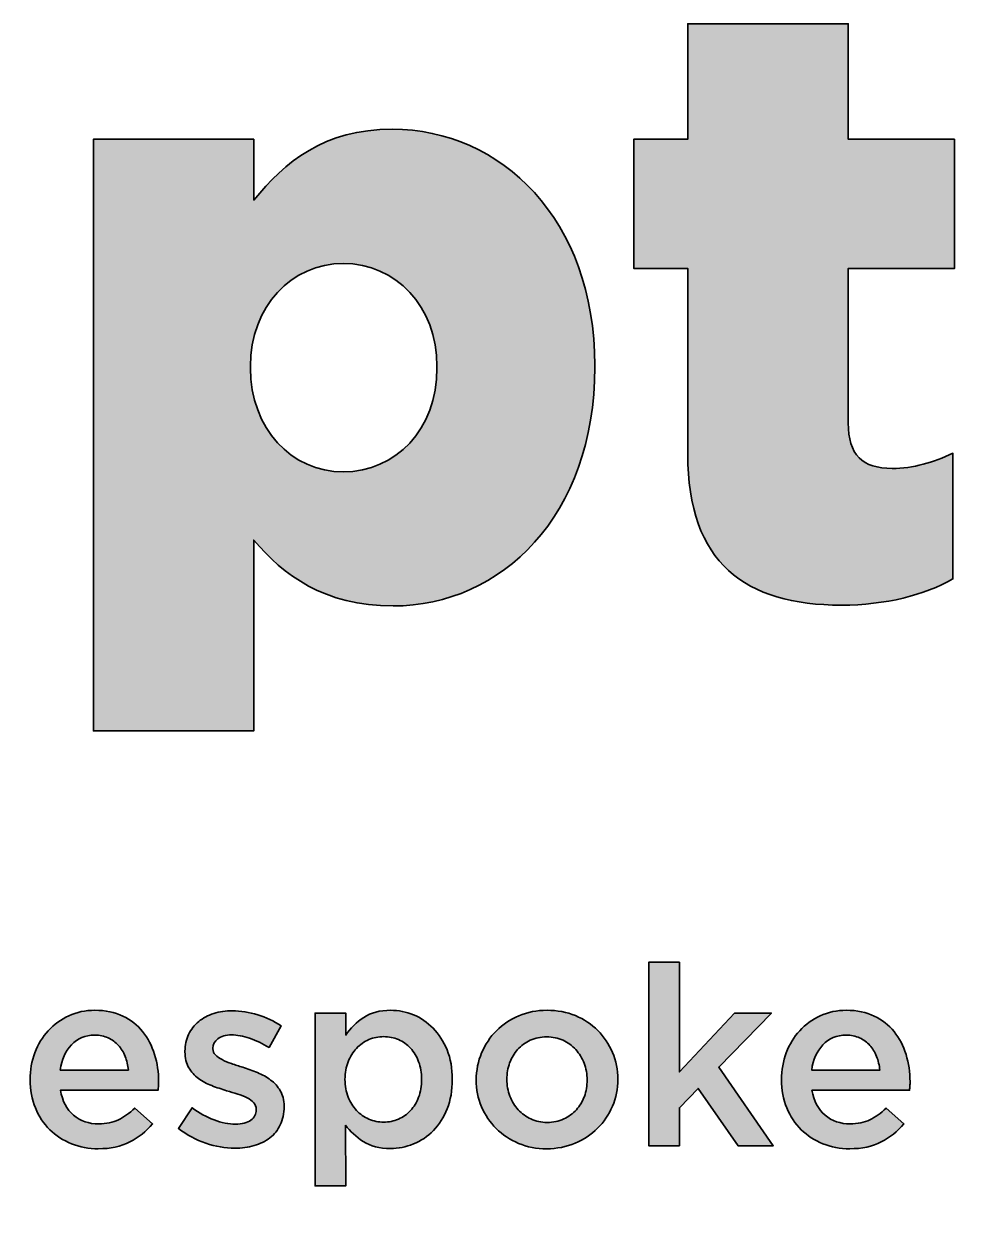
# Model space of a CAD drawing. Header units: millimetres. Extents: x 0 to 305, y -305 to 0.
# Drawn here: x 178.91 to 197.52, y -54.61 to -31.32 of the extents above; entities that cross this region are included whole.
import ezdxf

# ---------------------------------------------------------------- set-up
doc = ezdxf.new("R2010")
doc.units = ezdxf.units.MM
doc.header["$MEASUREMENT"] = 0
doc.layers.add('Layer 1', color=7, linetype='Continuous')

# ---------------------------------------------------------------- blocks, each defined once
blk = doc.blocks.new('block 2')
at = {"layer": 'Layer 1', "true_color": 0xffffff}
h = blk.add_hatch(color=7, dxfattribs=at)
h.dxf.hatch_style = 2
edge = h.paths.add_edge_path()
edge.add_spline(control_points=[(191.949, -31.322), (191.949, -31.322), (191.949, -33.593), (191.949, -33.593), (191.949, -33.593), (190.888, -33.593), (190.888, -33.593), (190.888, -33.593), (190.888, -36.13), (190.888, -36.13), (190.888, -36.13), (191.949, -36.13), (191.949, -36.13), (191.949, -36.13), (191.949, -39.777), (191.949, -39.777), (191.949, -41.916), (193.076, -42.745), (194.966, -42.745), (195.845, -42.745), (196.591, -42.546), (197.155, -42.231), (197.155, -42.231), (197.155, -39.761), (197.155, -39.761), (196.773, -39.943), (196.375, -40.059), (195.961, -40.059), (195.381, -40.059), (195.099, -39.794), (195.099, -39.164), (195.099, -39.164), (195.099, -36.13), (195.099, -36.13), (195.099, -36.13), (197.188, -36.13), (197.188, -36.13), (197.188, -36.13), (197.188, -33.593), (197.188, -33.593), (197.188, -33.593), (195.099, -33.593), (195.099, -33.593), (195.099, -33.593), (195.099, -31.322), (195.099, -31.322), (195.099, -31.322), (191.949, -31.322), (191.949, -31.322)], knot_values=[0, 0, 0, 0, 1, 1, 1, 2, 2, 2, 3, 3, 3, 4, 4, 4, 5, 5, 5, 6, 6, 6, 7, 7, 7, 8, 8, 8, 9, 9, 9, 10, 10, 10, 11, 11, 11, 12, 12, 12, 13, 13, 13, 14, 14, 14, 15, 15, 15, 16, 16, 16, 16], degree=3, periodic=1)
h = blk.add_hatch(color=7, dxfattribs=at)
h.dxf.hatch_style = 2
edge = h.paths.add_edge_path()
edge.add_spline(control_points=[(180.276, -33.593), (180.276, -33.593), (180.276, -45.215), (180.276, -45.215), (180.276, -45.215), (183.426, -45.215), (183.426, -45.215), (183.426, -45.215), (183.426, -41.468), (183.426, -41.468), (184.006, -42.148), (184.802, -42.761), (186.162, -42.761), (188.284, -42.761), (190.124, -40.988), (190.124, -38.07), (190.124, -38.07), (190.124, -38.036), (190.124, -38.036), (190.124, -35.168), (188.284, -33.394), (186.145, -33.394), (184.802, -33.394), (184.039, -34.041), (183.426, -34.787), (183.426, -34.787), (183.426, -33.593), (183.426, -33.593), (183.426, -33.593), (180.276, -33.593), (180.276, -33.593)], knot_values=[0, 0, 0, 0, 1, 1, 1, 2, 2, 2, 3, 3, 3, 4, 4, 4, 5, 5, 5, 6, 6, 6, 7, 7, 7, 8, 8, 8, 9, 9, 9, 10, 10, 10, 10], degree=3, periodic=1)
edge = h.paths.add_edge_path()
edge.add_spline(control_points=[(185.184, -36.03), (186.211, -36.03), (187.024, -36.876), (187.024, -38.053), (187.024, -38.053), (187.024, -38.086), (187.024, -38.086), (187.024, -39.296), (186.211, -40.126), (185.184, -40.126), (184.172, -40.126), (183.36, -39.28), (183.36, -38.086), (183.36, -38.086), (183.36, -38.053), (183.36, -38.053), (183.36, -36.876), (184.172, -36.03), (185.184, -36.03)], knot_values=[0, 0, 0, 0, 1, 1, 1, 2, 2, 2, 3, 3, 3, 4, 4, 4, 5, 5, 5, 6, 6, 6, 6], degree=3, periodic=1)
h = blk.add_hatch(color=7, dxfattribs=at)
h.dxf.hatch_style = 2
h.paths.add_polyline_path([(192.936, -53.366), (193.627, -53.366), (192.556, -51.82), (193.593, -50.758), (192.867, -50.758), (191.785, -51.914), (191.785, -49.76), (191.183, -49.76), (191.183, -53.366), (191.785, -53.366), (191.785, -52.62), (192.151, -52.24)])
h = blk.add_hatch(color=7, dxfattribs=at)
h.dxf.hatch_style = 2
edge = h.paths.add_edge_path()
edge.add_spline(control_points=[(181.243, -51.123), (181.139, -50.995), (181.009, -50.893), (180.853, -50.817), (180.697, -50.742), (180.515, -50.704), (180.307, -50.704), (180.12, -50.704), (179.948, -50.74), (179.794, -50.812), (179.639, -50.885), (179.505, -50.983), (179.391, -51.106), (179.277, -51.23), (179.189, -51.374), (179.127, -51.538), (179.064, -51.703), (179.033, -51.879), (179.033, -52.067), (179.033, -52.271), (179.067, -52.456), (179.137, -52.622), (179.206, -52.789), (179.3, -52.931), (179.421, -53.05), (179.541, -53.168), (179.682, -53.26), (179.845, -53.326), (180.008, -53.392), (180.184, -53.425), (180.371, -53.425), (180.612, -53.425), (180.818, -53.381), (180.991, -53.292), (181.164, -53.203), (181.313, -53.084), (181.438, -52.936), (181.438, -52.936), (181.088, -52.625), (181.088, -52.625), (180.982, -52.727), (180.875, -52.804), (180.767, -52.857), (180.658, -52.91), (180.53, -52.936), (180.381, -52.936), (180.187, -52.936), (180.022, -52.879), (179.887, -52.766), (179.752, -52.652), (179.667, -52.488), (179.63, -52.274), (179.63, -52.274), (181.547, -52.274), (181.547, -52.274), (181.55, -52.245), (181.552, -52.217), (181.554, -52.19), (181.556, -52.164), (181.557, -52.138), (181.557, -52.111), (181.557, -51.924), (181.53, -51.744), (181.478, -51.573), (181.425, -51.402), (181.347, -51.252), (181.243, -51.123)], knot_values=[0, 0, 0, 0, 1, 1, 1, 2, 2, 2, 3, 3, 3, 4, 4, 4, 5, 5, 5, 6, 6, 6, 7, 7, 7, 8, 8, 8, 9, 9, 9, 10, 10, 10, 11, 11, 11, 12, 12, 12, 13, 13, 13, 14, 14, 14, 15, 15, 15, 16, 16, 16, 17, 17, 17, 18, 18, 18, 19, 19, 19, 20, 20, 20, 21, 21, 21, 22, 22, 22, 22], degree=3, periodic=1)
edge = h.paths.add_edge_path()
edge.add_spline(control_points=[(179.626, -51.879), (179.652, -51.675), (179.725, -51.51), (179.845, -51.383), (179.966, -51.256), (180.118, -51.193), (180.302, -51.193), (180.401, -51.193), (180.489, -51.211), (180.566, -51.247), (180.644, -51.283), (180.71, -51.332), (180.767, -51.393), (180.822, -51.454), (180.867, -51.526), (180.9, -51.61), (180.933, -51.694), (180.954, -51.784), (180.964, -51.879), (180.964, -51.879), (179.626, -51.879), (179.626, -51.879)], knot_values=[0, 0, 0, 0, 1, 1, 1, 2, 2, 2, 3, 3, 3, 4, 4, 4, 5, 5, 5, 6, 6, 6, 7, 7, 7, 7], degree=3, periodic=1)
h = blk.add_hatch(color=7, dxfattribs=at)
h.dxf.hatch_style = 2
edge = h.paths.add_edge_path()
edge.add_spline(control_points=[(183.757, -52.074), (183.68, -52.017), (183.593, -51.968), (183.498, -51.928), (183.402, -51.889), (183.307, -51.854), (183.211, -51.825), (183.135, -51.802), (183.062, -51.778), (182.991, -51.753), (182.921, -51.728), (182.858, -51.702), (182.804, -51.674), (182.75, -51.646), (182.706, -51.615), (182.673, -51.58), (182.64, -51.546), (182.623, -51.506), (182.623, -51.459), (182.623, -51.459), (182.623, -51.449), (182.623, -51.449), (182.623, -51.374), (182.656, -51.311), (182.72, -51.262), (182.784, -51.212), (182.874, -51.188), (182.989, -51.188), (183.098, -51.188), (183.216, -51.21), (183.345, -51.254), (183.473, -51.299), (183.6, -51.359), (183.725, -51.435), (183.725, -51.435), (183.962, -51.01), (183.962, -51.01), (183.824, -50.918), (183.67, -50.845), (183.503, -50.793), (183.335, -50.74), (183.168, -50.714), (183.004, -50.714), (182.875, -50.714), (182.754, -50.732), (182.641, -50.768), (182.527, -50.804), (182.428, -50.857), (182.344, -50.926), (182.26, -50.995), (182.195, -51.079), (182.147, -51.178), (182.099, -51.277), (182.075, -51.387), (182.075, -51.509), (182.075, -51.509), (182.075, -51.519), (182.075, -51.519), (182.075, -51.644), (182.1, -51.748), (182.149, -51.832), (182.199, -51.916), (182.262, -51.987), (182.34, -52.045), (182.417, -52.102), (182.504, -52.149), (182.601, -52.185), (182.698, -52.222), (182.795, -52.255), (182.89, -52.284), (182.966, -52.307), (183.039, -52.329), (183.11, -52.351), (183.181, -52.372), (183.243, -52.397), (183.298, -52.425), (183.352, -52.453), (183.395, -52.485), (183.426, -52.521), (183.457, -52.558), (183.473, -52.6), (183.473, -52.65), (183.473, -52.65), (183.473, -52.659), (183.473, -52.659), (183.473, -52.745), (183.438, -52.813), (183.367, -52.864), (183.296, -52.915), (183.196, -52.941), (183.068, -52.941), (182.933, -52.941), (182.792, -52.914), (182.646, -52.859), (182.499, -52.805), (182.355, -52.725), (182.214, -52.62), (182.214, -52.62), (181.947, -53.025), (181.947, -53.025), (182.112, -53.153), (182.29, -53.25), (182.483, -53.316), (182.675, -53.382), (182.866, -53.415), (183.053, -53.415), (183.188, -53.415), (183.315, -53.398), (183.433, -53.363), (183.552, -53.329), (183.655, -53.278), (183.742, -53.21), (183.829, -53.143), (183.898, -53.058), (183.947, -52.956), (183.997, -52.854), (184.021, -52.734), (184.021, -52.595), (184.021, -52.595), (184.021, -52.585), (184.021, -52.585), (184.021, -52.467), (183.997, -52.366), (183.947, -52.284), (183.898, -52.202), (183.834, -52.132), (183.757, -52.074)], knot_values=[0, 0, 0, 0, 1, 1, 1, 2, 2, 2, 3, 3, 3, 4, 4, 4, 5, 5, 5, 6, 6, 6, 7, 7, 7, 8, 8, 8, 9, 9, 9, 10, 10, 10, 11, 11, 11, 12, 12, 12, 13, 13, 13, 14, 14, 14, 15, 15, 15, 16, 16, 16, 17, 17, 17, 18, 18, 18, 19, 19, 19, 20, 20, 20, 21, 21, 21, 22, 22, 22, 23, 23, 23, 24, 24, 24, 25, 25, 25, 26, 26, 26, 27, 27, 27, 28, 28, 28, 29, 29, 29, 30, 30, 30, 31, 31, 31, 32, 32, 32, 33, 33, 33, 34, 34, 34, 35, 35, 35, 36, 36, 36, 37, 37, 37, 38, 38, 38, 39, 39, 39, 40, 40, 40, 41, 41, 41, 42, 42, 42, 42], degree=3, periodic=1)
h = blk.add_hatch(color=7, dxfattribs=at)
h.dxf.hatch_style = 2
edge = h.paths.add_edge_path()
edge.add_spline(control_points=[(186.562, -53.331), (186.709, -53.272), (186.839, -53.184), (186.953, -53.067), (187.066, -52.95), (187.157, -52.808), (187.224, -52.64), (187.292, -52.472), (187.325, -52.279), (187.325, -52.062), (187.325, -51.845), (187.291, -51.652), (187.222, -51.484), (187.153, -51.316), (187.062, -51.174), (186.948, -51.057), (186.835, -50.94), (186.706, -50.852), (186.562, -50.793), (186.417, -50.733), (186.268, -50.704), (186.113, -50.704), (185.903, -50.704), (185.727, -50.751), (185.586, -50.844), (185.445, -50.938), (185.327, -51.054), (185.231, -51.193), (185.231, -51.193), (185.231, -50.758), (185.231, -50.758), (185.231, -50.758), (184.629, -50.758), (184.629, -50.758), (184.629, -50.758), (184.629, -54.156), (184.629, -54.156), (184.629, -54.156), (185.231, -54.156), (185.231, -54.156), (185.231, -54.156), (185.226, -52.961), (185.226, -52.961), (185.319, -53.083), (185.435, -53.19), (185.577, -53.282), (185.719, -53.374), (185.896, -53.42), (186.11, -53.42), (186.265, -53.42), (186.416, -53.39), (186.562, -53.331)], knot_values=[0, 0, 0, 0, 1, 1, 1, 2, 2, 2, 3, 3, 3, 4, 4, 4, 5, 5, 5, 6, 6, 6, 7, 7, 7, 8, 8, 8, 9, 9, 9, 10, 10, 10, 11, 11, 11, 12, 12, 12, 13, 13, 13, 14, 14, 14, 15, 15, 15, 16, 16, 16, 17, 17, 17, 17], degree=3, periodic=1)
edge = h.paths.add_edge_path()
edge.add_spline(control_points=[(185.685, -52.842), (185.593, -52.803), (185.513, -52.746), (185.444, -52.672), (185.374, -52.598), (185.319, -52.51), (185.278, -52.408), (185.237, -52.306), (185.217, -52.19), (185.217, -52.062), (185.217, -51.933), (185.237, -51.818), (185.278, -51.716), (185.319, -51.614), (185.374, -51.526), (185.444, -51.452), (185.513, -51.378), (185.593, -51.321), (185.685, -51.281), (185.778, -51.242), (185.875, -51.222), (185.977, -51.222), (186.079, -51.222), (186.175, -51.242), (186.266, -51.281), (186.357, -51.321), (186.435, -51.377), (186.503, -51.449), (186.571, -51.522), (186.624, -51.61), (186.664, -51.714), (186.703, -51.817), (186.723, -51.933), (186.723, -52.062), (186.723, -52.19), (186.703, -52.306), (186.664, -52.41), (186.624, -52.514), (186.571, -52.602), (186.503, -52.674), (186.435, -52.747), (186.357, -52.803), (186.266, -52.842), (186.175, -52.882), (186.079, -52.902), (185.977, -52.902), (185.875, -52.902), (185.778, -52.882), (185.685, -52.842)], knot_values=[0, 0, 0, 0, 1, 1, 1, 2, 2, 2, 3, 3, 3, 4, 4, 4, 5, 5, 5, 6, 6, 6, 7, 7, 7, 8, 8, 8, 9, 9, 9, 10, 10, 10, 11, 11, 11, 12, 12, 12, 13, 13, 13, 14, 14, 14, 15, 15, 15, 16, 16, 16, 16], degree=3, periodic=1)
h = blk.add_hatch(color=7, dxfattribs=at)
h.dxf.hatch_style = 2
edge = h.paths.add_edge_path()
edge.add_spline(control_points=[(189.736, -53.316), (189.907, -53.244), (190.054, -53.146), (190.178, -53.022), (190.301, -52.899), (190.398, -52.755), (190.469, -52.59), (190.54, -52.426), (190.575, -52.25), (190.575, -52.062), (190.575, -51.874), (190.541, -51.698), (190.471, -51.533), (190.402, -51.369), (190.306, -51.225), (190.182, -51.101), (190.059, -50.978), (189.912, -50.881), (189.743, -50.81), (189.573, -50.739), (189.388, -50.704), (189.187, -50.704), (188.986, -50.704), (188.801, -50.74), (188.632, -50.812), (188.462, -50.885), (188.315, -50.983), (188.192, -51.106), (188.068, -51.23), (187.971, -51.375), (187.901, -51.541), (187.83, -51.707), (187.795, -51.884), (187.795, -52.072), (187.795, -52.259), (187.829, -52.435), (187.898, -52.598), (187.968, -52.761), (188.064, -52.904), (188.187, -53.027), (188.311, -53.151), (188.457, -53.248), (188.627, -53.319), (188.796, -53.39), (188.98, -53.425), (189.177, -53.425), (189.378, -53.425), (189.564, -53.389), (189.736, -53.316)], knot_values=[0, 0, 0, 0, 1, 1, 1, 2, 2, 2, 3, 3, 3, 4, 4, 4, 5, 5, 5, 6, 6, 6, 7, 7, 7, 8, 8, 8, 9, 9, 9, 10, 10, 10, 11, 11, 11, 12, 12, 12, 13, 13, 13, 14, 14, 14, 15, 15, 15, 16, 16, 16, 16], degree=3, periodic=1)
edge = h.paths.add_edge_path()
edge.add_spline(control_points=[(188.62, -52.659), (188.55, -52.584), (188.495, -52.494), (188.456, -52.39), (188.417, -52.287), (188.397, -52.177), (188.397, -52.062), (188.397, -51.947), (188.415, -51.839), (188.451, -51.738), (188.487, -51.638), (188.539, -51.55), (188.608, -51.474), (188.677, -51.398), (188.759, -51.338), (188.856, -51.294), (188.952, -51.249), (189.06, -51.227), (189.177, -51.227), (189.295, -51.227), (189.402, -51.249), (189.499, -51.294), (189.595, -51.338), (189.679, -51.399), (189.749, -51.477), (189.82, -51.554), (189.874, -51.644), (189.914, -51.746), (189.953, -51.848), (189.973, -51.957), (189.973, -52.072), (189.973, -52.187), (189.955, -52.295), (189.918, -52.395), (189.883, -52.496), (189.83, -52.584), (189.761, -52.659), (189.693, -52.735), (189.61, -52.795), (189.514, -52.84), (189.417, -52.884), (189.308, -52.907), (189.187, -52.907), (189.073, -52.907), (188.967, -52.884), (188.87, -52.84), (188.774, -52.795), (188.691, -52.735), (188.62, -52.659)], knot_values=[0, 0, 0, 0, 1, 1, 1, 2, 2, 2, 3, 3, 3, 4, 4, 4, 5, 5, 5, 6, 6, 6, 7, 7, 7, 8, 8, 8, 9, 9, 9, 10, 10, 10, 11, 11, 11, 12, 12, 12, 13, 13, 13, 14, 14, 14, 15, 15, 15, 16, 16, 16, 16], degree=3, periodic=1)
h = blk.add_hatch(color=7, dxfattribs=at)
h.dxf.hatch_style = 2
edge = h.paths.add_edge_path()
edge.add_spline(control_points=[(196.195, -52.936), (196.195, -52.936), (195.845, -52.625), (195.845, -52.625), (195.74, -52.727), (195.633, -52.804), (195.524, -52.857), (195.415, -52.91), (195.287, -52.936), (195.139, -52.936), (194.944, -52.936), (194.78, -52.879), (194.645, -52.766), (194.51, -52.652), (194.424, -52.488), (194.388, -52.274), (194.388, -52.274), (196.304, -52.274), (196.304, -52.274), (196.307, -52.245), (196.31, -52.217), (196.312, -52.19), (196.313, -52.164), (196.314, -52.138), (196.314, -52.111), (196.314, -51.924), (196.288, -51.744), (196.235, -51.573), (196.182, -51.402), (196.104, -51.252), (196, -51.123), (195.897, -50.995), (195.767, -50.893), (195.61, -50.817), (195.454, -50.742), (195.272, -50.704), (195.064, -50.704), (194.877, -50.704), (194.706, -50.74), (194.551, -50.812), (194.396, -50.885), (194.262, -50.983), (194.148, -51.106), (194.035, -51.23), (193.947, -51.374), (193.884, -51.538), (193.822, -51.703), (193.79, -51.879), (193.79, -52.067), (193.79, -52.271), (193.825, -52.456), (193.894, -52.622), (193.963, -52.789), (194.058, -52.931), (194.178, -53.05), (194.298, -53.168), (194.44, -53.26), (194.603, -53.326), (194.766, -53.392), (194.941, -53.425), (195.129, -53.425), (195.369, -53.425), (195.576, -53.381), (195.749, -53.292), (195.922, -53.203), (196.07, -53.084), (196.195, -52.936)], knot_values=[0, 0, 0, 0, 1, 1, 1, 2, 2, 2, 3, 3, 3, 4, 4, 4, 5, 5, 5, 6, 6, 6, 7, 7, 7, 8, 8, 8, 9, 9, 9, 10, 10, 10, 11, 11, 11, 12, 12, 12, 13, 13, 13, 14, 14, 14, 15, 15, 15, 16, 16, 16, 17, 17, 17, 18, 18, 18, 19, 19, 19, 20, 20, 20, 21, 21, 21, 22, 22, 22, 22], degree=3, periodic=1)
edge = h.paths.add_edge_path()
edge.add_spline(control_points=[(194.603, -51.383), (194.723, -51.256), (194.875, -51.193), (195.06, -51.193), (195.158, -51.193), (195.246, -51.211), (195.324, -51.247), (195.401, -51.283), (195.468, -51.332), (195.524, -51.393), (195.58, -51.454), (195.624, -51.526), (195.657, -51.61), (195.69, -51.694), (195.711, -51.784), (195.721, -51.879), (195.721, -51.879), (194.383, -51.879), (194.383, -51.879), (194.409, -51.675), (194.483, -51.51), (194.603, -51.383)], knot_values=[0, 0, 0, 0, 1, 1, 1, 2, 2, 2, 3, 3, 3, 4, 4, 4, 5, 5, 5, 6, 6, 6, 7, 7, 7, 7], degree=3, periodic=1)
at = {"layer": 'Layer 1', "color": 179, "lineweight": 35, "true_color": 0x231f20}
blk.add_lwpolyline([(191.785, -53.366), (191.183, -53.366), (191.183, -49.76), (191.785, -49.76), (191.785, -51.914), (192.867, -50.758), (193.593, -50.758), (192.556, -51.82), (193.627, -53.366), (192.936, -53.366), (192.151, -52.24), (191.785, -52.62), (191.785, -53.366)], dxfattribs=at)
at = {"layer": 'Layer 1', "lineweight": 0}
blk.add_lwpolyline([(192.936, -53.366), (193.627, -53.366), (192.556, -51.82), (193.593, -50.758), (192.867, -50.758), (191.785, -51.914), (191.785, -49.76), (191.183, -49.76), (191.183, -53.366), (191.785, -53.366), (191.785, -52.62), (192.151, -52.24), (192.936, -53.366)], dxfattribs=at)
at = {"layer": 'Layer 1', "color": 179, "lineweight": 35, "true_color": 0x231f20}
for points, knots in [([(197.188, -33.593), (197.188, -33.593), (197.188, -36.13), (197.188, -36.13), (197.188, -36.13), (195.099, -36.13), (195.099, -36.13), (195.099, -36.13), (195.099, -39.164), (195.099, -39.164), (195.099, -39.794), (195.381, -40.059), (195.961, -40.059), (196.375, -40.059), (196.773, -39.943), (197.155, -39.761), (197.155, -39.761), (197.155, -42.231), (197.155, -42.231), (196.591, -42.546), (195.845, -42.745), (194.966, -42.745), (193.076, -42.745), (191.949, -41.916), (191.949, -39.777), (191.949, -39.777), (191.949, -36.13), (191.949, -36.13), (191.949, -36.13), (190.888, -36.13), (190.888, -36.13), (190.888, -36.13), (190.888, -33.593), (190.888, -33.593), (190.888, -33.593), (191.949, -33.593), (191.949, -33.593), (191.949, -33.593), (191.949, -31.322), (191.949, -31.322), (191.949, -31.322), (195.099, -31.322), (195.099, -31.322), (195.099, -31.322), (195.099, -33.593), (195.099, -33.593), (195.099, -33.593), (197.188, -33.593), (197.188, -33.593)], [0, 0, 0, 0, 1, 1, 1, 2, 2, 2, 3, 3, 3, 4, 4, 4, 5, 5, 5, 6, 6, 6, 7, 7, 7, 8, 8, 8, 9, 9, 9, 10, 10, 10, 11, 11, 11, 12, 12, 12, 13, 13, 13, 14, 14, 14, 15, 15, 15, 16, 16, 16, 16]), ([(186.145, -33.394), (188.284, -33.394), (190.124, -35.168), (190.124, -38.036), (190.124, -38.036), (190.124, -38.07), (190.124, -38.07), (190.124, -40.988), (188.284, -42.761), (186.162, -42.761), (184.802, -42.761), (184.006, -42.148), (183.426, -41.468), (183.426, -41.468), (183.426, -45.215), (183.426, -45.215), (183.426, -45.215), (180.276, -45.215), (180.276, -45.215), (180.276, -45.215), (180.276, -33.593), (180.276, -33.593), (180.276, -33.593), (183.426, -33.593), (183.426, -33.593), (183.426, -33.593), (183.426, -34.787), (183.426, -34.787), (184.039, -34.041), (184.802, -33.394), (186.145, -33.394)], [0, 0, 0, 0, 1, 1, 1, 2, 2, 2, 3, 3, 3, 4, 4, 4, 5, 5, 5, 6, 6, 6, 7, 7, 7, 8, 8, 8, 9, 9, 9, 10, 10, 10, 10]), ([(183.36, -38.086), (183.36, -39.28), (184.172, -40.126), (185.184, -40.126), (186.211, -40.126), (187.024, -39.296), (187.024, -38.086), (187.024, -38.086), (187.024, -38.053), (187.024, -38.053), (187.024, -36.876), (186.211, -36.03), (185.184, -36.03), (184.172, -36.03), (183.36, -36.876), (183.36, -38.053), (183.36, -38.053), (183.36, -38.086), (183.36, -38.086)], [0, 0, 0, 0, 1, 1, 1, 2, 2, 2, 3, 3, 3, 4, 4, 4, 5, 5, 5, 6, 6, 6, 6]), ([(52.4, -36.336), (52.546, -36.336), (52.692, -36.334), (52.838, -36.334), (147.486, -36.334), (217.595, -108.724), (217.595, -199.1), (217.595, -199.1), (217.595, -199.999), (217.595, -199.999), (217.595, -200), (217.595, -200), (217.595, -200)], [0, 0, 0, 0, 1, 1, 1, 2, 2, 2, 3, 3, 3, 4, 4, 4, 4]), ([(181.554, -52.19), (181.552, -52.217), (181.55, -52.245), (181.547, -52.274), (181.547, -52.274), (179.63, -52.274), (179.63, -52.274), (179.667, -52.488), (179.752, -52.652), (179.887, -52.766), (180.022, -52.879), (180.187, -52.936), (180.381, -52.936), (180.53, -52.936), (180.658, -52.91), (180.767, -52.857), (180.875, -52.804), (180.982, -52.727), (181.088, -52.625), (181.088, -52.625), (181.438, -52.936), (181.438, -52.936), (181.313, -53.084), (181.164, -53.203), (180.991, -53.292), (180.818, -53.381), (180.612, -53.425), (180.371, -53.425), (180.184, -53.425), (180.008, -53.392), (179.845, -53.326), (179.682, -53.26), (179.541, -53.168), (179.421, -53.05), (179.3, -52.931), (179.206, -52.789), (179.137, -52.622), (179.067, -52.456), (179.033, -52.271), (179.033, -52.067), (179.033, -51.879), (179.064, -51.703), (179.127, -51.538), (179.189, -51.374), (179.277, -51.23), (179.391, -51.106), (179.505, -50.983), (179.639, -50.885), (179.794, -50.812), (179.948, -50.74), (180.12, -50.704), (180.307, -50.704), (180.515, -50.704), (180.697, -50.742), (180.853, -50.817), (181.009, -50.893), (181.139, -50.995), (181.243, -51.123), (181.347, -51.252), (181.425, -51.402), (181.478, -51.573), (181.53, -51.744), (181.557, -51.924), (181.557, -52.111), (181.557, -52.138), (181.556, -52.164), (181.554, -52.19)], [0, 0, 0, 0, 1, 1, 1, 2, 2, 2, 3, 3, 3, 4, 4, 4, 5, 5, 5, 6, 6, 6, 7, 7, 7, 8, 8, 8, 9, 9, 9, 10, 10, 10, 11, 11, 11, 12, 12, 12, 13, 13, 13, 14, 14, 14, 15, 15, 15, 16, 16, 16, 17, 17, 17, 18, 18, 18, 19, 19, 19, 20, 20, 20, 21, 21, 21, 22, 22, 22, 22]), ([(184.021, -52.595), (184.021, -52.734), (183.997, -52.854), (183.947, -52.956), (183.898, -53.058), (183.829, -53.143), (183.742, -53.21), (183.655, -53.278), (183.552, -53.329), (183.433, -53.363), (183.315, -53.398), (183.188, -53.415), (183.053, -53.415), (182.866, -53.415), (182.675, -53.382), (182.483, -53.316), (182.29, -53.25), (182.112, -53.153), (181.947, -53.025), (181.947, -53.025), (182.214, -52.62), (182.214, -52.62), (182.355, -52.725), (182.499, -52.805), (182.646, -52.859), (182.792, -52.914), (182.933, -52.941), (183.068, -52.941), (183.196, -52.941), (183.296, -52.915), (183.367, -52.864), (183.438, -52.813), (183.473, -52.745), (183.473, -52.659), (183.473, -52.659), (183.473, -52.65), (183.473, -52.65), (183.473, -52.6), (183.457, -52.558), (183.426, -52.521), (183.395, -52.485), (183.352, -52.453), (183.298, -52.425), (183.243, -52.397), (183.181, -52.372), (183.11, -52.351), (183.039, -52.329), (182.966, -52.307), (182.89, -52.284), (182.795, -52.255), (182.698, -52.222), (182.601, -52.185), (182.504, -52.149), (182.417, -52.102), (182.34, -52.045), (182.262, -51.987), (182.199, -51.916), (182.149, -51.832), (182.1, -51.748), (182.075, -51.644), (182.075, -51.519), (182.075, -51.519), (182.075, -51.509), (182.075, -51.509), (182.075, -51.387), (182.099, -51.277), (182.147, -51.178), (182.195, -51.079), (182.26, -50.995), (182.344, -50.926), (182.428, -50.857), (182.527, -50.804), (182.641, -50.768), (182.754, -50.732), (182.875, -50.714), (183.004, -50.714), (183.168, -50.714), (183.335, -50.74), (183.503, -50.793), (183.67, -50.845), (183.824, -50.918), (183.962, -51.01), (183.962, -51.01), (183.725, -51.435), (183.725, -51.435), (183.6, -51.359), (183.473, -51.299), (183.345, -51.254), (183.216, -51.21), (183.098, -51.188), (182.989, -51.188), (182.874, -51.188), (182.784, -51.212), (182.72, -51.262), (182.656, -51.311), (182.623, -51.374), (182.623, -51.449), (182.623, -51.449), (182.623, -51.459), (182.623, -51.459), (182.623, -51.506), (182.64, -51.546), (182.673, -51.58), (182.706, -51.615), (182.75, -51.646), (182.804, -51.674), (182.858, -51.702), (182.921, -51.728), (182.991, -51.753), (183.062, -51.778), (183.135, -51.802), (183.211, -51.825), (183.307, -51.854), (183.402, -51.889), (183.498, -51.928), (183.593, -51.968), (183.68, -52.017), (183.757, -52.074), (183.834, -52.132), (183.898, -52.202), (183.947, -52.284), (183.997, -52.366), (184.021, -52.467), (184.021, -52.585), (184.021, -52.585), (184.021, -52.595), (184.021, -52.595)], [0, 0, 0, 0, 1, 1, 1, 2, 2, 2, 3, 3, 3, 4, 4, 4, 5, 5, 5, 6, 6, 6, 7, 7, 7, 8, 8, 8, 9, 9, 9, 10, 10, 10, 11, 11, 11, 12, 12, 12, 13, 13, 13, 14, 14, 14, 15, 15, 15, 16, 16, 16, 17, 17, 17, 18, 18, 18, 19, 19, 19, 20, 20, 20, 21, 21, 21, 22, 22, 22, 23, 23, 23, 24, 24, 24, 25, 25, 25, 26, 26, 26, 27, 27, 27, 28, 28, 28, 29, 29, 29, 30, 30, 30, 31, 31, 31, 32, 32, 32, 33, 33, 33, 34, 34, 34, 35, 35, 35, 36, 36, 36, 37, 37, 37, 38, 38, 38, 39, 39, 39, 40, 40, 40, 41, 41, 41, 42, 42, 42, 42]), ([(185.226, -52.961), (185.226, -52.961), (185.231, -54.156), (185.231, -54.156), (185.231, -54.156), (184.629, -54.156), (184.629, -54.156), (184.629, -54.156), (184.629, -50.758), (184.629, -50.758), (184.629, -50.758), (185.231, -50.758), (185.231, -50.758), (185.231, -50.758), (185.231, -51.193), (185.231, -51.193), (185.327, -51.054), (185.445, -50.938), (185.586, -50.844), (185.727, -50.751), (185.903, -50.704), (186.113, -50.704), (186.268, -50.704), (186.417, -50.733), (186.562, -50.793), (186.706, -50.852), (186.835, -50.94), (186.948, -51.057), (187.062, -51.174), (187.153, -51.316), (187.222, -51.484), (187.291, -51.652), (187.325, -51.845), (187.325, -52.062), (187.325, -52.279), (187.292, -52.472), (187.224, -52.64), (187.157, -52.808), (187.066, -52.95), (186.953, -53.067), (186.839, -53.184), (186.709, -53.272), (186.562, -53.331), (186.416, -53.39), (186.265, -53.42), (186.11, -53.42), (185.896, -53.42), (185.719, -53.374), (185.577, -53.282), (185.435, -53.19), (185.319, -53.083), (185.226, -52.961)], [0, 0, 0, 0, 1, 1, 1, 2, 2, 2, 3, 3, 3, 4, 4, 4, 5, 5, 5, 6, 6, 6, 7, 7, 7, 8, 8, 8, 9, 9, 9, 10, 10, 10, 11, 11, 11, 12, 12, 12, 13, 13, 13, 14, 14, 14, 15, 15, 15, 16, 16, 16, 17, 17, 17, 17]), ([(188.187, -53.027), (188.064, -52.904), (187.968, -52.761), (187.898, -52.598), (187.829, -52.435), (187.795, -52.259), (187.795, -52.072), (187.795, -51.884), (187.83, -51.707), (187.901, -51.541), (187.971, -51.375), (188.068, -51.23), (188.192, -51.106), (188.315, -50.983), (188.462, -50.885), (188.632, -50.812), (188.801, -50.74), (188.986, -50.704), (189.187, -50.704), (189.388, -50.704), (189.573, -50.739), (189.743, -50.81), (189.912, -50.881), (190.059, -50.978), (190.182, -51.101), (190.306, -51.225), (190.402, -51.369), (190.471, -51.533), (190.541, -51.698), (190.575, -51.874), (190.575, -52.062), (190.575, -52.25), (190.54, -52.426), (190.469, -52.59), (190.398, -52.755), (190.301, -52.899), (190.178, -53.022), (190.054, -53.146), (189.907, -53.244), (189.736, -53.316), (189.564, -53.389), (189.378, -53.425), (189.177, -53.425), (188.98, -53.425), (188.796, -53.39), (188.627, -53.319), (188.457, -53.248), (188.311, -53.151), (188.187, -53.027)], [0, 0, 0, 0, 1, 1, 1, 2, 2, 2, 3, 3, 3, 4, 4, 4, 5, 5, 5, 6, 6, 6, 7, 7, 7, 8, 8, 8, 9, 9, 9, 10, 10, 10, 11, 11, 11, 12, 12, 12, 13, 13, 13, 14, 14, 14, 15, 15, 15, 16, 16, 16, 16]), ([(194.603, -53.326), (194.44, -53.26), (194.298, -53.168), (194.178, -53.05), (194.058, -52.931), (193.963, -52.789), (193.894, -52.622), (193.825, -52.456), (193.79, -52.271), (193.79, -52.067), (193.79, -51.879), (193.822, -51.703), (193.884, -51.538), (193.947, -51.374), (194.035, -51.23), (194.148, -51.106), (194.262, -50.983), (194.396, -50.885), (194.551, -50.812), (194.706, -50.74), (194.877, -50.704), (195.064, -50.704), (195.272, -50.704), (195.454, -50.742), (195.61, -50.817), (195.767, -50.893), (195.897, -50.995), (196, -51.123), (196.104, -51.252), (196.182, -51.402), (196.235, -51.573), (196.288, -51.744), (196.314, -51.924), (196.314, -52.111), (196.314, -52.138), (196.313, -52.164), (196.312, -52.19), (196.31, -52.217), (196.307, -52.245), (196.304, -52.274), (196.304, -52.274), (194.388, -52.274), (194.388, -52.274), (194.424, -52.488), (194.51, -52.652), (194.645, -52.766), (194.78, -52.879), (194.944, -52.936), (195.139, -52.936), (195.287, -52.936), (195.415, -52.91), (195.524, -52.857), (195.633, -52.804), (195.74, -52.727), (195.845, -52.625), (195.845, -52.625), (196.195, -52.936), (196.195, -52.936), (196.07, -53.084), (195.922, -53.203), (195.749, -53.292), (195.576, -53.381), (195.369, -53.425), (195.129, -53.425), (194.941, -53.425), (194.766, -53.392), (194.603, -53.326)], [0, 0, 0, 0, 1, 1, 1, 2, 2, 2, 3, 3, 3, 4, 4, 4, 5, 5, 5, 6, 6, 6, 7, 7, 7, 8, 8, 8, 9, 9, 9, 10, 10, 10, 11, 11, 11, 12, 12, 12, 13, 13, 13, 14, 14, 14, 15, 15, 15, 16, 16, 16, 17, 17, 17, 18, 18, 18, 19, 19, 19, 20, 20, 20, 21, 21, 21, 22, 22, 22, 22]), ([(180.767, -51.393), (180.71, -51.332), (180.644, -51.283), (180.566, -51.247), (180.489, -51.211), (180.401, -51.193), (180.302, -51.193), (180.118, -51.193), (179.966, -51.256), (179.845, -51.383), (179.725, -51.51), (179.652, -51.675), (179.626, -51.879), (179.626, -51.879), (180.964, -51.879), (180.964, -51.879), (180.954, -51.784), (180.933, -51.694), (180.9, -51.61), (180.867, -51.526), (180.822, -51.454), (180.767, -51.393)], [0, 0, 0, 0, 1, 1, 1, 2, 2, 2, 3, 3, 3, 4, 4, 4, 5, 5, 5, 6, 6, 6, 7, 7, 7, 7]), ([(186.503, -52.674), (186.571, -52.602), (186.624, -52.514), (186.664, -52.41), (186.703, -52.306), (186.723, -52.19), (186.723, -52.062), (186.723, -51.933), (186.703, -51.817), (186.664, -51.714), (186.624, -51.61), (186.571, -51.522), (186.503, -51.449), (186.435, -51.377), (186.357, -51.321), (186.266, -51.281), (186.175, -51.242), (186.079, -51.222), (185.977, -51.222), (185.875, -51.222), (185.778, -51.242), (185.685, -51.281), (185.593, -51.321), (185.513, -51.378), (185.444, -51.452), (185.374, -51.526), (185.319, -51.614), (185.278, -51.716), (185.237, -51.818), (185.217, -51.933), (185.217, -52.062), (185.217, -52.19), (185.237, -52.306), (185.278, -52.408), (185.319, -52.51), (185.374, -52.598), (185.444, -52.672), (185.513, -52.746), (185.593, -52.803), (185.685, -52.842), (185.778, -52.882), (185.875, -52.902), (185.977, -52.902), (186.079, -52.902), (186.175, -52.882), (186.266, -52.842), (186.357, -52.803), (186.435, -52.747), (186.503, -52.674)], [0, 0, 0, 0, 1, 1, 1, 2, 2, 2, 3, 3, 3, 4, 4, 4, 5, 5, 5, 6, 6, 6, 7, 7, 7, 8, 8, 8, 9, 9, 9, 10, 10, 10, 11, 11, 11, 12, 12, 12, 13, 13, 13, 14, 14, 14, 15, 15, 15, 16, 16, 16, 16]), ([(189.514, -52.84), (189.61, -52.795), (189.693, -52.735), (189.761, -52.659), (189.83, -52.584), (189.883, -52.496), (189.918, -52.395), (189.955, -52.295), (189.973, -52.187), (189.973, -52.072), (189.973, -51.957), (189.953, -51.848), (189.914, -51.746), (189.874, -51.644), (189.82, -51.554), (189.749, -51.477), (189.679, -51.399), (189.595, -51.338), (189.499, -51.294), (189.402, -51.249), (189.295, -51.227), (189.177, -51.227), (189.06, -51.227), (188.952, -51.249), (188.856, -51.294), (188.759, -51.338), (188.677, -51.398), (188.608, -51.474), (188.539, -51.55), (188.487, -51.638), (188.451, -51.738), (188.415, -51.839), (188.397, -51.947), (188.397, -52.062), (188.397, -52.177), (188.417, -52.287), (188.456, -52.39), (188.495, -52.494), (188.55, -52.584), (188.62, -52.659), (188.691, -52.735), (188.774, -52.795), (188.87, -52.84), (188.967, -52.884), (189.073, -52.907), (189.187, -52.907), (189.308, -52.907), (189.417, -52.884), (189.514, -52.84)], [0, 0, 0, 0, 1, 1, 1, 2, 2, 2, 3, 3, 3, 4, 4, 4, 5, 5, 5, 6, 6, 6, 7, 7, 7, 8, 8, 8, 9, 9, 9, 10, 10, 10, 11, 11, 11, 12, 12, 12, 13, 13, 13, 14, 14, 14, 15, 15, 15, 16, 16, 16, 16]), ([(195.657, -51.61), (195.624, -51.526), (195.58, -51.454), (195.524, -51.393), (195.468, -51.332), (195.401, -51.283), (195.324, -51.247), (195.246, -51.211), (195.158, -51.193), (195.06, -51.193), (194.875, -51.193), (194.723, -51.256), (194.603, -51.383), (194.483, -51.51), (194.409, -51.675), (194.383, -51.879), (194.383, -51.879), (195.721, -51.879), (195.721, -51.879), (195.711, -51.784), (195.69, -51.694), (195.657, -51.61)], [0, 0, 0, 0, 1, 1, 1, 2, 2, 2, 3, 3, 3, 4, 4, 4, 5, 5, 5, 6, 6, 6, 7, 7, 7, 7])]:
    blk.add_open_spline(points, degree=3, knots=knots, dxfattribs=at)
at = {"layer": 'Layer 1', "lineweight": 0}
for points, knots in [([(191.949, -31.322), (191.949, -31.322), (191.949, -33.593), (191.949, -33.593), (191.949, -33.593), (190.888, -33.593), (190.888, -33.593), (190.888, -33.593), (190.888, -36.13), (190.888, -36.13), (190.888, -36.13), (191.949, -36.13), (191.949, -36.13), (191.949, -36.13), (191.949, -39.777), (191.949, -39.777), (191.949, -41.916), (193.076, -42.745), (194.966, -42.745), (195.845, -42.745), (196.591, -42.546), (197.155, -42.231), (197.155, -42.231), (197.155, -39.761), (197.155, -39.761), (196.773, -39.943), (196.375, -40.059), (195.961, -40.059), (195.381, -40.059), (195.099, -39.794), (195.099, -39.164), (195.099, -39.164), (195.099, -36.13), (195.099, -36.13), (195.099, -36.13), (197.188, -36.13), (197.188, -36.13), (197.188, -36.13), (197.188, -33.593), (197.188, -33.593), (197.188, -33.593), (195.099, -33.593), (195.099, -33.593), (195.099, -33.593), (195.099, -31.322), (195.099, -31.322), (195.099, -31.322), (191.949, -31.322), (191.949, -31.322)], [0, 0, 0, 0, 1, 1, 1, 2, 2, 2, 3, 3, 3, 4, 4, 4, 5, 5, 5, 6, 6, 6, 7, 7, 7, 8, 8, 8, 9, 9, 9, 10, 10, 10, 11, 11, 11, 12, 12, 12, 13, 13, 13, 14, 14, 14, 15, 15, 15, 16, 16, 16, 16]), ([(180.276, -33.593), (180.276, -33.593), (180.276, -45.215), (180.276, -45.215), (180.276, -45.215), (183.426, -45.215), (183.426, -45.215), (183.426, -45.215), (183.426, -41.468), (183.426, -41.468), (184.006, -42.148), (184.802, -42.761), (186.162, -42.761), (188.284, -42.761), (190.124, -40.988), (190.124, -38.07), (190.124, -38.07), (190.124, -38.036), (190.124, -38.036), (190.124, -35.168), (188.284, -33.394), (186.145, -33.394), (184.802, -33.394), (184.039, -34.041), (183.426, -34.787), (183.426, -34.787), (183.426, -33.593), (183.426, -33.593), (183.426, -33.593), (180.276, -33.593), (180.276, -33.593)], [0, 0, 0, 0, 1, 1, 1, 2, 2, 2, 3, 3, 3, 4, 4, 4, 5, 5, 5, 6, 6, 6, 7, 7, 7, 8, 8, 8, 9, 9, 9, 10, 10, 10, 10]), ([(185.184, -36.03), (186.211, -36.03), (187.024, -36.876), (187.024, -38.053), (187.024, -38.053), (187.024, -38.086), (187.024, -38.086), (187.024, -39.296), (186.211, -40.126), (185.184, -40.126), (184.172, -40.126), (183.36, -39.28), (183.36, -38.086), (183.36, -38.086), (183.36, -38.053), (183.36, -38.053), (183.36, -36.876), (184.172, -36.03), (185.184, -36.03)], [0, 0, 0, 0, 1, 1, 1, 2, 2, 2, 3, 3, 3, 4, 4, 4, 5, 5, 5, 6, 6, 6, 6]), ([(181.243, -51.123), (181.139, -50.995), (181.009, -50.893), (180.853, -50.817), (180.697, -50.742), (180.515, -50.704), (180.307, -50.704), (180.12, -50.704), (179.948, -50.74), (179.794, -50.812), (179.639, -50.885), (179.505, -50.983), (179.391, -51.106), (179.277, -51.23), (179.189, -51.374), (179.127, -51.538), (179.064, -51.703), (179.033, -51.879), (179.033, -52.067), (179.033, -52.271), (179.067, -52.456), (179.137, -52.622), (179.206, -52.789), (179.3, -52.931), (179.421, -53.05), (179.541, -53.168), (179.682, -53.26), (179.845, -53.326), (180.008, -53.392), (180.184, -53.425), (180.371, -53.425), (180.612, -53.425), (180.818, -53.381), (180.991, -53.292), (181.164, -53.203), (181.313, -53.084), (181.438, -52.936), (181.438, -52.936), (181.088, -52.625), (181.088, -52.625), (180.982, -52.727), (180.875, -52.804), (180.767, -52.857), (180.658, -52.91), (180.53, -52.936), (180.381, -52.936), (180.187, -52.936), (180.022, -52.879), (179.887, -52.766), (179.752, -52.652), (179.667, -52.488), (179.63, -52.274), (179.63, -52.274), (181.547, -52.274), (181.547, -52.274), (181.55, -52.245), (181.552, -52.217), (181.554, -52.19), (181.556, -52.164), (181.557, -52.138), (181.557, -52.111), (181.557, -51.924), (181.53, -51.744), (181.478, -51.573), (181.425, -51.402), (181.347, -51.252), (181.243, -51.123)], [0, 0, 0, 0, 1, 1, 1, 2, 2, 2, 3, 3, 3, 4, 4, 4, 5, 5, 5, 6, 6, 6, 7, 7, 7, 8, 8, 8, 9, 9, 9, 10, 10, 10, 11, 11, 11, 12, 12, 12, 13, 13, 13, 14, 14, 14, 15, 15, 15, 16, 16, 16, 17, 17, 17, 18, 18, 18, 19, 19, 19, 20, 20, 20, 21, 21, 21, 22, 22, 22, 22]), ([(183.757, -52.074), (183.68, -52.017), (183.593, -51.968), (183.498, -51.928), (183.402, -51.889), (183.307, -51.854), (183.211, -51.825), (183.135, -51.802), (183.062, -51.778), (182.991, -51.753), (182.921, -51.728), (182.858, -51.702), (182.804, -51.674), (182.75, -51.646), (182.706, -51.615), (182.673, -51.58), (182.64, -51.546), (182.623, -51.506), (182.623, -51.459), (182.623, -51.459), (182.623, -51.449), (182.623, -51.449), (182.623, -51.374), (182.656, -51.311), (182.72, -51.262), (182.784, -51.212), (182.874, -51.188), (182.989, -51.188), (183.098, -51.188), (183.216, -51.21), (183.345, -51.254), (183.473, -51.299), (183.6, -51.359), (183.725, -51.435), (183.725, -51.435), (183.962, -51.01), (183.962, -51.01), (183.824, -50.918), (183.67, -50.845), (183.503, -50.793), (183.335, -50.74), (183.168, -50.714), (183.004, -50.714), (182.875, -50.714), (182.754, -50.732), (182.641, -50.768), (182.527, -50.804), (182.428, -50.857), (182.344, -50.926), (182.26, -50.995), (182.195, -51.079), (182.147, -51.178), (182.099, -51.277), (182.075, -51.387), (182.075, -51.509), (182.075, -51.509), (182.075, -51.519), (182.075, -51.519), (182.075, -51.644), (182.1, -51.748), (182.149, -51.832), (182.199, -51.916), (182.262, -51.987), (182.34, -52.045), (182.417, -52.102), (182.504, -52.149), (182.601, -52.185), (182.698, -52.222), (182.795, -52.255), (182.89, -52.284), (182.966, -52.307), (183.039, -52.329), (183.11, -52.351), (183.181, -52.372), (183.243, -52.397), (183.298, -52.425), (183.352, -52.453), (183.395, -52.485), (183.426, -52.521), (183.457, -52.558), (183.473, -52.6), (183.473, -52.65), (183.473, -52.65), (183.473, -52.659), (183.473, -52.659), (183.473, -52.745), (183.438, -52.813), (183.367, -52.864), (183.296, -52.915), (183.196, -52.941), (183.068, -52.941), (182.933, -52.941), (182.792, -52.914), (182.646, -52.859), (182.499, -52.805), (182.355, -52.725), (182.214, -52.62), (182.214, -52.62), (181.947, -53.025), (181.947, -53.025), (182.112, -53.153), (182.29, -53.25), (182.483, -53.316), (182.675, -53.382), (182.866, -53.415), (183.053, -53.415), (183.188, -53.415), (183.315, -53.398), (183.433, -53.363), (183.552, -53.329), (183.655, -53.278), (183.742, -53.21), (183.829, -53.143), (183.898, -53.058), (183.947, -52.956), (183.997, -52.854), (184.021, -52.734), (184.021, -52.595), (184.021, -52.595), (184.021, -52.585), (184.021, -52.585), (184.021, -52.467), (183.997, -52.366), (183.947, -52.284), (183.898, -52.202), (183.834, -52.132), (183.757, -52.074)], [0, 0, 0, 0, 1, 1, 1, 2, 2, 2, 3, 3, 3, 4, 4, 4, 5, 5, 5, 6, 6, 6, 7, 7, 7, 8, 8, 8, 9, 9, 9, 10, 10, 10, 11, 11, 11, 12, 12, 12, 13, 13, 13, 14, 14, 14, 15, 15, 15, 16, 16, 16, 17, 17, 17, 18, 18, 18, 19, 19, 19, 20, 20, 20, 21, 21, 21, 22, 22, 22, 23, 23, 23, 24, 24, 24, 25, 25, 25, 26, 26, 26, 27, 27, 27, 28, 28, 28, 29, 29, 29, 30, 30, 30, 31, 31, 31, 32, 32, 32, 33, 33, 33, 34, 34, 34, 35, 35, 35, 36, 36, 36, 37, 37, 37, 38, 38, 38, 39, 39, 39, 40, 40, 40, 41, 41, 41, 42, 42, 42, 42]), ([(186.562, -53.331), (186.709, -53.272), (186.839, -53.184), (186.953, -53.067), (187.066, -52.95), (187.157, -52.808), (187.224, -52.64), (187.292, -52.472), (187.325, -52.279), (187.325, -52.062), (187.325, -51.845), (187.291, -51.652), (187.222, -51.484), (187.153, -51.316), (187.062, -51.174), (186.948, -51.057), (186.835, -50.94), (186.706, -50.852), (186.562, -50.793), (186.417, -50.733), (186.268, -50.704), (186.113, -50.704), (185.903, -50.704), (185.727, -50.751), (185.586, -50.844), (185.445, -50.938), (185.327, -51.054), (185.231, -51.193), (185.231, -51.193), (185.231, -50.758), (185.231, -50.758), (185.231, -50.758), (184.629, -50.758), (184.629, -50.758), (184.629, -50.758), (184.629, -54.156), (184.629, -54.156), (184.629, -54.156), (185.231, -54.156), (185.231, -54.156), (185.231, -54.156), (185.226, -52.961), (185.226, -52.961), (185.319, -53.083), (185.435, -53.19), (185.577, -53.282), (185.719, -53.374), (185.896, -53.42), (186.11, -53.42), (186.265, -53.42), (186.416, -53.39), (186.562, -53.331)], [0, 0, 0, 0, 1, 1, 1, 2, 2, 2, 3, 3, 3, 4, 4, 4, 5, 5, 5, 6, 6, 6, 7, 7, 7, 8, 8, 8, 9, 9, 9, 10, 10, 10, 11, 11, 11, 12, 12, 12, 13, 13, 13, 14, 14, 14, 15, 15, 15, 16, 16, 16, 17, 17, 17, 17]), ([(189.736, -53.316), (189.907, -53.244), (190.054, -53.146), (190.178, -53.022), (190.301, -52.899), (190.398, -52.755), (190.469, -52.59), (190.54, -52.426), (190.575, -52.25), (190.575, -52.062), (190.575, -51.874), (190.541, -51.698), (190.471, -51.533), (190.402, -51.369), (190.306, -51.225), (190.182, -51.101), (190.059, -50.978), (189.912, -50.881), (189.743, -50.81), (189.573, -50.739), (189.388, -50.704), (189.187, -50.704), (188.986, -50.704), (188.801, -50.74), (188.632, -50.812), (188.462, -50.885), (188.315, -50.983), (188.192, -51.106), (188.068, -51.23), (187.971, -51.375), (187.901, -51.541), (187.83, -51.707), (187.795, -51.884), (187.795, -52.072), (187.795, -52.259), (187.829, -52.435), (187.898, -52.598), (187.968, -52.761), (188.064, -52.904), (188.187, -53.027), (188.311, -53.151), (188.457, -53.248), (188.627, -53.319), (188.796, -53.39), (188.98, -53.425), (189.177, -53.425), (189.378, -53.425), (189.564, -53.389), (189.736, -53.316)], [0, 0, 0, 0, 1, 1, 1, 2, 2, 2, 3, 3, 3, 4, 4, 4, 5, 5, 5, 6, 6, 6, 7, 7, 7, 8, 8, 8, 9, 9, 9, 10, 10, 10, 11, 11, 11, 12, 12, 12, 13, 13, 13, 14, 14, 14, 15, 15, 15, 16, 16, 16, 16]), ([(196.195, -52.936), (196.195, -52.936), (195.845, -52.625), (195.845, -52.625), (195.74, -52.727), (195.633, -52.804), (195.524, -52.857), (195.415, -52.91), (195.287, -52.936), (195.139, -52.936), (194.944, -52.936), (194.78, -52.879), (194.645, -52.766), (194.51, -52.652), (194.424, -52.488), (194.388, -52.274), (194.388, -52.274), (196.304, -52.274), (196.304, -52.274), (196.307, -52.245), (196.31, -52.217), (196.312, -52.19), (196.313, -52.164), (196.314, -52.138), (196.314, -52.111), (196.314, -51.924), (196.288, -51.744), (196.235, -51.573), (196.182, -51.402), (196.104, -51.252), (196, -51.123), (195.897, -50.995), (195.767, -50.893), (195.61, -50.817), (195.454, -50.742), (195.272, -50.704), (195.064, -50.704), (194.877, -50.704), (194.706, -50.74), (194.551, -50.812), (194.396, -50.885), (194.262, -50.983), (194.148, -51.106), (194.035, -51.23), (193.947, -51.374), (193.884, -51.538), (193.822, -51.703), (193.79, -51.879), (193.79, -52.067), (193.79, -52.271), (193.825, -52.456), (193.894, -52.622), (193.963, -52.789), (194.058, -52.931), (194.178, -53.05), (194.298, -53.168), (194.44, -53.26), (194.603, -53.326), (194.766, -53.392), (194.941, -53.425), (195.129, -53.425), (195.369, -53.425), (195.576, -53.381), (195.749, -53.292), (195.922, -53.203), (196.07, -53.084), (196.195, -52.936)], [0, 0, 0, 0, 1, 1, 1, 2, 2, 2, 3, 3, 3, 4, 4, 4, 5, 5, 5, 6, 6, 6, 7, 7, 7, 8, 8, 8, 9, 9, 9, 10, 10, 10, 11, 11, 11, 12, 12, 12, 13, 13, 13, 14, 14, 14, 15, 15, 15, 16, 16, 16, 17, 17, 17, 18, 18, 18, 19, 19, 19, 20, 20, 20, 21, 21, 21, 22, 22, 22, 22]), ([(179.626, -51.879), (179.652, -51.675), (179.725, -51.51), (179.845, -51.383), (179.966, -51.256), (180.118, -51.193), (180.302, -51.193), (180.401, -51.193), (180.489, -51.211), (180.566, -51.247), (180.644, -51.283), (180.71, -51.332), (180.767, -51.393), (180.822, -51.454), (180.867, -51.526), (180.9, -51.61), (180.933, -51.694), (180.954, -51.784), (180.964, -51.879), (180.964, -51.879), (179.626, -51.879), (179.626, -51.879)], [0, 0, 0, 0, 1, 1, 1, 2, 2, 2, 3, 3, 3, 4, 4, 4, 5, 5, 5, 6, 6, 6, 7, 7, 7, 7]), ([(185.685, -52.842), (185.593, -52.803), (185.513, -52.746), (185.444, -52.672), (185.374, -52.598), (185.319, -52.51), (185.278, -52.408), (185.237, -52.306), (185.217, -52.19), (185.217, -52.062), (185.217, -51.933), (185.237, -51.818), (185.278, -51.716), (185.319, -51.614), (185.374, -51.526), (185.444, -51.452), (185.513, -51.378), (185.593, -51.321), (185.685, -51.281), (185.778, -51.242), (185.875, -51.222), (185.977, -51.222), (186.079, -51.222), (186.175, -51.242), (186.266, -51.281), (186.357, -51.321), (186.435, -51.377), (186.503, -51.449), (186.571, -51.522), (186.624, -51.61), (186.664, -51.714), (186.703, -51.817), (186.723, -51.933), (186.723, -52.062), (186.723, -52.19), (186.703, -52.306), (186.664, -52.41), (186.624, -52.514), (186.571, -52.602), (186.503, -52.674), (186.435, -52.747), (186.357, -52.803), (186.266, -52.842), (186.175, -52.882), (186.079, -52.902), (185.977, -52.902), (185.875, -52.902), (185.778, -52.882), (185.685, -52.842)], [0, 0, 0, 0, 1, 1, 1, 2, 2, 2, 3, 3, 3, 4, 4, 4, 5, 5, 5, 6, 6, 6, 7, 7, 7, 8, 8, 8, 9, 9, 9, 10, 10, 10, 11, 11, 11, 12, 12, 12, 13, 13, 13, 14, 14, 14, 15, 15, 15, 16, 16, 16, 16]), ([(188.62, -52.659), (188.55, -52.584), (188.495, -52.494), (188.456, -52.39), (188.417, -52.287), (188.397, -52.177), (188.397, -52.062), (188.397, -51.947), (188.415, -51.839), (188.451, -51.738), (188.487, -51.638), (188.539, -51.55), (188.608, -51.474), (188.677, -51.398), (188.759, -51.338), (188.856, -51.294), (188.952, -51.249), (189.06, -51.227), (189.177, -51.227), (189.295, -51.227), (189.402, -51.249), (189.499, -51.294), (189.595, -51.338), (189.679, -51.399), (189.749, -51.477), (189.82, -51.554), (189.874, -51.644), (189.914, -51.746), (189.953, -51.848), (189.973, -51.957), (189.973, -52.072), (189.973, -52.187), (189.955, -52.295), (189.918, -52.395), (189.883, -52.496), (189.83, -52.584), (189.761, -52.659), (189.693, -52.735), (189.61, -52.795), (189.514, -52.84), (189.417, -52.884), (189.308, -52.907), (189.187, -52.907), (189.073, -52.907), (188.967, -52.884), (188.87, -52.84), (188.774, -52.795), (188.691, -52.735), (188.62, -52.659)], [0, 0, 0, 0, 1, 1, 1, 2, 2, 2, 3, 3, 3, 4, 4, 4, 5, 5, 5, 6, 6, 6, 7, 7, 7, 8, 8, 8, 9, 9, 9, 10, 10, 10, 11, 11, 11, 12, 12, 12, 13, 13, 13, 14, 14, 14, 15, 15, 15, 16, 16, 16, 16]), ([(194.603, -51.383), (194.723, -51.256), (194.875, -51.193), (195.06, -51.193), (195.158, -51.193), (195.246, -51.211), (195.324, -51.247), (195.401, -51.283), (195.468, -51.332), (195.524, -51.393), (195.58, -51.454), (195.624, -51.526), (195.657, -51.61), (195.69, -51.694), (195.711, -51.784), (195.721, -51.879), (195.721, -51.879), (194.383, -51.879), (194.383, -51.879), (194.409, -51.675), (194.483, -51.51), (194.603, -51.383)], [0, 0, 0, 0, 1, 1, 1, 2, 2, 2, 3, 3, 3, 4, 4, 4, 5, 5, 5, 6, 6, 6, 7, 7, 7, 7])]:
    blk.add_open_spline(points, degree=3, knots=knots, dxfattribs=at)

msp = doc.modelspace()

# ---------------------------------------------------------------- block references
at = {"layer": 'Layer 1'}
msp.add_blockref('block 2', (0, 0), dxfattribs=at)

doc.saveas('drawing.dxf')
